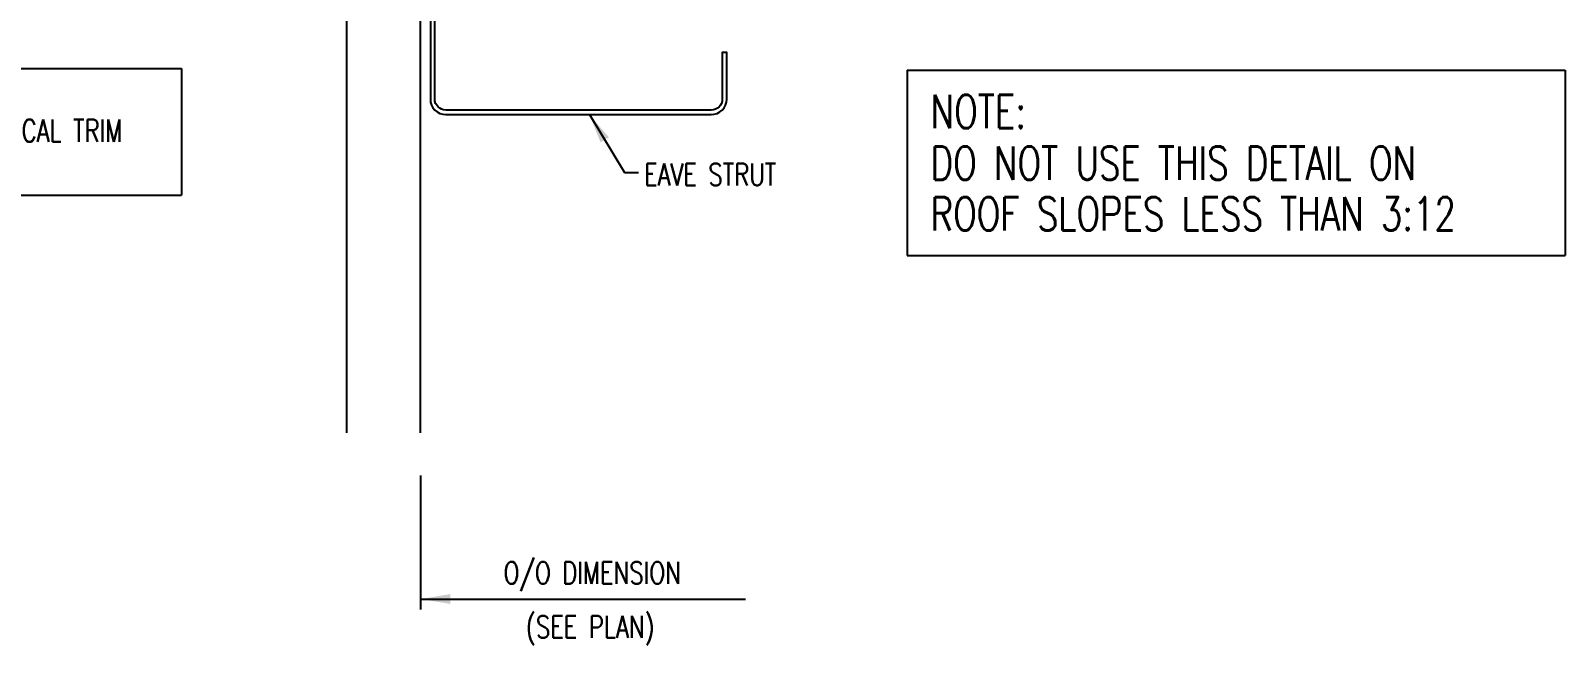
# Model space of a CAD drawing. Header units: inches. Extents: x -1 to 44.1, y 6.6 to 42.1.
# Drawn here: x 17.51 to 43.4, y 6.62 to 16.99 of the extents above; entities that cross this region are included whole.
import ezdxf

# ---------------------------------------------------------------- set-up
doc = ezdxf.new("R2010")
doc.units = ezdxf.units.IN
doc.header["$MEASUREMENT"] = 0
for name, color, linetype in [('DIM', 2, 'Continuous'), ('PANEL', 11, 'Continuous'), ('STLA', 10, 'Continuous'), ('TEXT', 2, 'Continuous')]:
    doc.layers.add(name, color=color, linetype=linetype)
doc.styles.add('TEXT', font='SIMPLEX', dxfattribs={"width": 0.75, "height": 6})
doc.styles.add('TEXT1', font='ROMANS.shx', dxfattribs={"width": 0.75, "height": 0.375})
doc.dimstyles.new('DETAIL$7', dxfattribs={"dimscale": 4, "dimtxt": 6, "dimasz": 0.125, "dimexe": 0.0625, "dimexo": 0.125, "dimgap": 0.0625, "dimtad": 1, "dimdec": 5, "dimzin": 3, "dimdsep": 46, "dimlunit": 4, "dimtxsty": 'TEXT', "dimblk": 'ARCHTICK', "dimcen": 0.0625, "dimclrd": 7, "dimclre": 7, "dimclrt": 2, "dimadec": 0, "dimazin": 0, "dimtfac": 0.666667, "dimtdec": 5, "dimtmove": 0, "dimatfit": 3, "dimfxl": 0, "dimfrac": 2, "dimtolj": 1, "dimtzin": 3, "dimarcsym": 0})

# ---------------------------------------------------------------- blocks, each defined once
blk = doc.blocks.new('_ArchTick')
at = {"color": 0, "linetype": 'ByBlock', "const_width": 0.15}
blk.add_lwpolyline([(-0.5, -0.5), (0.5, 0.5)], dxfattribs=at)
blk = doc.blocks.new('A$C30686E82')
for p, q in [((-2.715, 0.761), (3.437, 0.761)), ((-2.715, 0.761), (-2.715, -1.379)), ((3.437, 0.761), (3.437, -1.379)), ((-2.715, -1.379), (3.437, -1.379))]:
    blk.add_line(p, q)
at = {"layer": 'TEXT', "style": 'TEXT1', "width": 0.75}
for s, p in [('NOTE:', (-2.368, 0.081)), ('REFERENCE TYPICAL TRIM', (-2.368, -0.477)), ('LAP SECTIONS', (-2.368, -1.035))]:
    blk.add_text(s, height=0.375, dxfattribs=at).set_placement(p)
blk = doc.blocks.new('A$C5EDC0AE2')
for p, q in [((-5.823, 2.54), (-5.823, -0.591)), ((-5.823, 2.54), (5.28, 2.54)), ((5.28, 2.54), (5.28, -0.591)), ((-5.823, -0.591), (5.28, -0.591))]:
    blk.add_line(p, q)
at = {"layer": 'TEXT', "style": 'TEXT1', "width": 0.75}
for s, p in [('NOTE:', (-5.425, 1.56, 0)), ('DO NOT USE THIS DETAIL ON ', (-5.425, 0.691, 0)), ('ROOF SLOPES LESS THAN 3:12', (-5.425, -0.166, 0))]:
    blk.add_text(s, height=0.5625, dxfattribs=at).set_placement(p)

msp = doc.modelspace()

# ---------------------------------------------------------------- linework, layer by layer
at = {"layer": 'DIM', "color": 7}
msp.add_line((24.08488, 9.48563), (24.08488, 7.22687), dxfattribs=at)
at = {"layer": 'PANEL'}
msp.add_lwpolyline([(24.08488, 10.20593), (24.08488, 23.18678), (22.83488, 23.18678), (22.83488, 10.20593)], dxfattribs=at)
at = {"layer": 'STLA'}
msp.add_lwpolyline([(29.35604, 23.41278), (29.21924, 24.18861, 0.41421356), (28.91549, 24.4013), (24.46634, 23.61679, 0.36397023), (24.24967, 23.35858), (24.24967, 15.84079, 0.41421356), (24.51187, 15.57859), (28.98747, 15.57859, 0.41421356), (29.24967, 15.84079), (29.24967, 16.62859), (29.17497, 16.62859), (29.17497, 15.84079, -0.41421356), (28.98747, 15.65329), (24.51187, 15.65329, -0.41421356), (24.32437, 15.84079), (24.32437, 23.35858, -0.36397023), (24.47931, 23.54323), (28.92847, 24.32773, -0.41421356), (29.14568, 24.17564), (29.28248, 23.39981)], format="xyb", close=True, dxfattribs=at)

# ---------------------------------------------------------------- block references
msp.add_blockref('A$C30686E82', (16.61359, 15.59652))
at = {"layer": 'TEXT'}
msp.add_blockref('A$C5EDC0AE2', (38.11502, 13.78812), dxfattribs=at)

# ---------------------------------------------------------------- texts
at = {"layer": 'TEXT', "style": 'TEXT1', "width": 0.75}
for s, p in [('EAVE STRUT', (27.85661, 14.37973)), ('O/O DIMENSION', (25.48662, 7.65726)), ('(SEE PLAN)', (25.86213, 6.74534))]:
    msp.add_text(s, height=0.375, dxfattribs=at).set_placement(p)

# ---------------------------------------------------------------- leaders
msp.add_leader([(26.93252, 15.57859), (27.52645, 14.60027), (27.75886, 14.60027)], dimstyle='DETAIL$7')
at = {"layer": 'DIM'}
msp.add_leader([(24.08488, 7.40173), (29.56361, 7.40173)], dimstyle='DETAIL$7', dxfattribs=at)

doc.saveas('drawing.dxf')
